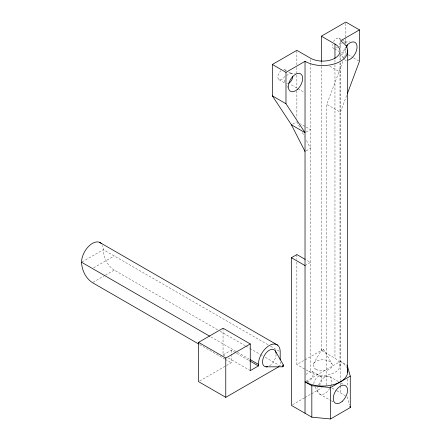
<?xml version="1.0" encoding="UTF-8"?>
<svg xmlns="http://www.w3.org/2000/svg" width="441" height="441" viewBox="0 0 441 441"><rect width="100%" height="100%" fill="white"/><g stroke="black" fill="none" stroke-linecap="round" stroke-linejoin="round"><path stroke-width="0.33" stroke-dasharray="2.21 1.65" d="M326.798 384.976L326.798 104.385L343.192 60.56M344.642 56.696L345.849 53.471L345.849 47.325M346.676 95.482L340.402 112.24L326.798 104.385M313.424 363.897L321.787 349.481M292.51 124.18L296.319 121.981M306.115 132.035L310.47 129.522L300.415 123.717M82.136 261.893L103.315 249.667L268.299 344.917M93.608 267.841L114.202 255.951M306.115 150.888L310.47 148.374L305.833 139.273M93.018 282.317L104.787 275.526M105.377 275.184L114.202 270.09L217.727 329.857M305.029 265.57L310.47 262.428L305.74 259.694M223.052 328.22L223.052 354.928L231.216 350.215L235.946 352.949M199.745 380.952L225.869 365.87M226.465 365.528L231.216 362.783L231.216 356.168M296.865 262.136L296.865 364.553L304.444 360.176M305.029 359.839L321.357 350.413L334.962 358.268A17.32 10 0 0 1 334.962 372.408A17.32 10 0 0 1 310.47 372.408L296.865 364.553M306.208 381.151L340.402 361.411L347.205 365.335M292.603 404.717L304.395 397.909M304.985 397.573L310.877 394.166M311.467 393.824L322.079 387.7M345.165 41.928L349.652 41.917M290.74 73.349L295.227 73.338M319.995 376.179L328.33 376.162M339.206 38.262L341.477 39.569M342.045 39.899L346.014 42.187M345.849 53.471L347.624 54.497M348.214 54.838L352.943 57.573M353.539 57.914L359.454 61.327M334.57 48.912L339.107 51.531M329.758 66.178L340.402 72.324M284.787 69.684L286.485 70.665M288.75 71.971L291.589 73.608M291.424 84.892L297.339 88.31M297.929 88.652L304.439 92.406M279.01 79.683L285.25 83.283M329.807 376.62L338.501 381.636M340.821 382.975L343.137 384.315M270.675 346.29L279.6 351.444M306.225 374.668A5.772 3.335 -60 0 1 311.996 371.333L320.839 376.443M332.123 388.047L336.262 390.439M336.852 390.781L345.507 395.775M220.103 331.23L245.091 345.661M245.687 346.003L249.259 348.065M249.854 348.407L259.97 354.244M260.565 354.592L262.941 355.964M265.322 357.337L280.195 365.925L280.195 361.885M306.815 381.674L308.584 382.694M319.708 394.116L330.717 400.472M331.296 400.808L333.038 401.812M210.831 336.874L237.01 351.99M237.605 352.331L248.906 358.858M236.541 353.291L248.961 360.462M223.052 354.928L226.007 356.637M228.377 358.004L250.262 370.638M199.646 344.559L224.662 359.002M225.257 359.343L231.216 362.783M114.202 270.09C107.444 265.725 103.585 257.583 103.315 249.667A15.391 8.886 -60 0 0 102.538 245.444M323.644 349.481L332.007 363.897M340.551 53.251L343.423 58.256M286.76 85.786L287.719 87.456M315.056 386.95L318.573 393.063M296.865 121.666L300.266 128.342M302.432 132.592L304.284 136.236M347.205 396.757L349.548 405.02M347.205 378.995L347.205 385.831M345.849 23.417L345.849 37.761M345.849 38.444L345.849 43.907M340.402 42.27L340.402 48.416M340.402 53.879L340.402 60.031M340.402 62.76L340.402 380.533M340.402 383.268L340.402 385.318M340.402 386.002L340.402 392.832M339.989 55.213L339.989 60.081M339.989 62.776L339.989 366.052M334.962 59.86L334.962 63.984M334.962 64.673L334.962 358.268M321.357 62.319L321.357 65.753M321.357 66.442L321.357 350.413M310.47 59.557L310.47 372.408M296.865 51.018L296.865 64.733M296.865 67.479L296.865 88.057M296.865 90.802L296.865 118.238M296.865 254.573L296.865 259.385M231.216 350.215L231.216 355.507M283.938 69.419A5.772 3.335 -60 0 1 285.84 71.183M284.787 76.348A5.772 3.335 -60 0 1 278.365 79.077A5.772 3.335 -60 0 1 280.84 70.736M311.996 371.333A5.772 3.335 -60 0 1 311.996 378.003A5.772 3.335 -60 0 1 306.225 381.333M333.435 41.592A5.772 3.335 -60 0 1 340.265 39.762M340.16 42.656A5.772 3.335 -60 0 1 338.66 45.77M337.376 47.204A5.772 3.335 -60 0 1 336.323 47.975M334.284 48.521A5.772 3.335 -60 0 1 332.382 44.315M313.871 383.797A5.772 3.335 -60 0 1 317.597 376.95A5.772 3.335 -60 0 1 321.974 378.301A5.772 3.335 -60 0 1 319.008 385.384M340.402 361.411A25.016 14.443 0 0 1 346.72 367.551M318.573 384.817A10.104 5.832 -60 0 1 328.126 376.151A10.104 5.832 -60 0 1 331.163 385.318M330.943 385.919A10.104 5.832 -60 0 1 330.127 387.711M329.807 388.284A10.104 5.832 -60 0 1 321.186 394.574A10.104 5.832 -60 0 1 317.856 387.215M346.356 60.323A10.104 5.832 -60 0 1 343.743 58.813M343.456 58.339A10.104 5.832 -60 0 1 345.579 47.082M344.184 42.027A5.772 3.335 -60 0 1 347.067 43.692M346.014 48.852A5.772 3.335 -60 0 1 341.086 52.446M339.592 46.873A5.772 3.335 -60 0 1 342.067 43.246M286.661 75.703A5.772 3.335 -60 0 1 292.642 75.113M287.642 83.773A5.772 3.335 -60 0 1 286.661 83.867M284.759 82.103A5.772 3.335 -60 0 1 285.002 78.752M276.116 354.14A9.619 5.557 -60 0 1 269.313 365.925M315.916 369.266A9.619 5.557 0 0 0 332.007 366.774A9.619 5.557 0 0 0 320.227 359.972A9.619 5.557 0 0 0 315.916 369.266M322.233 350.104A0.965 0.557 0 0 0 323.677 349.625A0.965 0.557 0 0 0 322.233 349.145A0.965 0.557 0 0 0 322.233 350.104"/><path stroke-width="0.66" d="M347.398 93.553L359.454 61.327L359.454 29.905L345.849 22.05L321.357 36.19L321.357 61.63M305.029 151.517L291.424 124.809L272.373 95.89L272.373 64.469L296.865 50.329L310.47 58.184A17.32 10 0 0 0 334.962 58.184A17.32 10 0 0 0 334.962 44.045L321.357 36.19M272.373 64.469L285.977 72.324L305.029 61.327A25.016 14.443 0 0 0 340.402 61.327A25.016 14.443 0 0 0 340.402 40.903L359.454 29.905M347.205 365.335L350.27 376.14L350.27 407.561L330.541 418.95L311.831 417.18L291.424 405.4L291.424 257.715L296.865 254.573L305.144 259.352M279.015 366.609L225.77 397.347L198.56 381.636L198.56 342.359L223.052 328.22L250.262 343.93L250.262 370.638L258.426 365.925L258.426 364.354A15.391 8.886 -60 0 1 269.313 345.501A15.391 8.886 -60 0 1 280.195 351.786L280.195 359.867M198.56 342.359L225.77 358.07L250.262 343.93M347.332 369.056A25.016 14.443 0 0 1 334.311 384.42A25.016 14.443 0 0 1 305.029 381.834L311.831 385.759L330.541 387.529L350.27 376.14M265.912 366.835L282.576 366.802M272.373 95.89L285.977 103.745L305.029 132.664L291.424 124.809M291.424 257.715L305.029 265.57M99.561 242.335L277.538 345.088M101.59 243.867A15.391 8.886 -60 0 0 89.363 245.659A15.391 8.886 -60 0 0 81.546 262.235L209.64 336.185M250.097 359.547L258.426 364.354M249.551 360.804L258.426 365.925M198.456 343.87L92.434 282.659C85.675 278.293 81.817 270.151 81.546 262.235M275.201 350.738L283.508 365.192M349.906 406.288L350.27 407.561M276 353.191L275.884 352.243A9.619 5.557 -60 0 0 264.501 355.292A9.619 5.557 -60 0 0 267.549 366.675M347.668 50.087L347.668 372.651M334.962 44.045L334.962 58.482M330.541 387.529L330.541 418.95M311.831 385.759L311.831 417.18M305.029 61.327L305.029 413.256M285.977 72.324L285.977 103.745M225.77 358.07L225.77 397.347M346.356 46.035A10.104 5.832 -60 0 1 357.012 45.952A10.104 5.832 -60 0 1 348.081 60.152M347.205 44.833A5.772 3.335 -60 0 1 346.659 47.501M292.785 76.254A5.772 3.335 -60 0 1 288.701 83.321M342.255 401.299A10.104 5.832 -60 0 0 345.457 385.655A10.104 5.832 -60 0 0 333.506 396.25A10.104 5.832 -60 0 0 342.255 401.299M297.355 89.435A10.104 5.832 -60 0 0 300.553 73.79A10.104 5.832 -60 0 0 288.601 84.385A10.104 5.832 -60 0 0 297.355 89.435M283.094 366.581A0.965 0.557 -60 0 0 283.398 365.093A0.965 0.557 -60 0 0 282.262 366.102A0.965 0.557 -60 0 0 283.094 366.581"/></g></svg>
